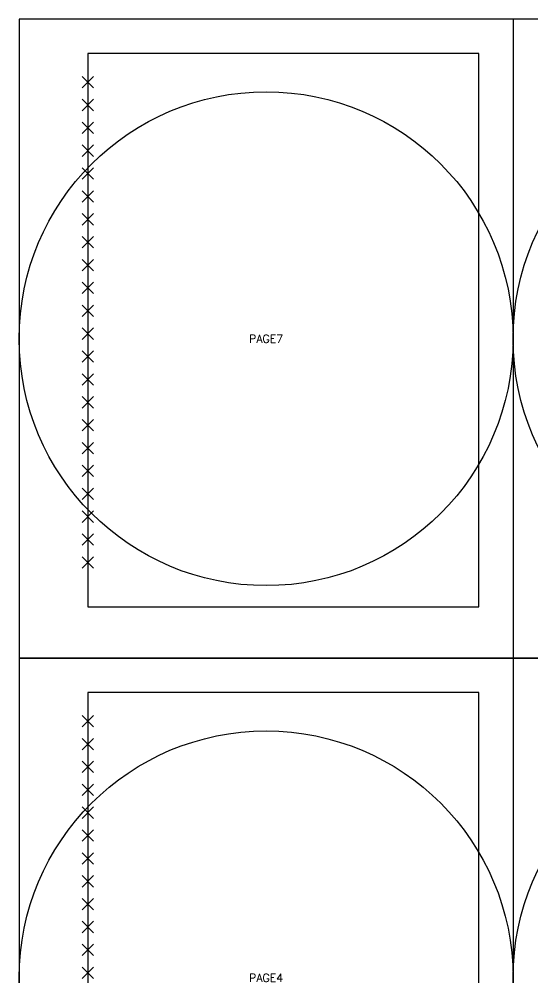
# Model space of a CAD drawing. Header units: millimetres. Extents: x -216 to 648, y 0 to 838.
# Drawn here: x 0 to 224.5, y 419.1 to 838.2 of the extents above; entities that cross this region are included whole.
import ezdxf
from ezdxf.enums import TextEntityAlignment as Align

# ---------------------------------------------------------------- set-up
doc = ezdxf.new("R2010")
doc.units = ezdxf.units.MM
doc.header["$PDMODE"] = 3
doc.header["$PDSIZE"] = 2.5
doc.layers.add('hidden', color=4, linetype='Continuous', plot=False)
doc.styles.add('height35', font='txt.shx', dxfattribs={"height": 3.5})

# ---------------------------------------------------------------- blocks, each defined once
blk = doc.blocks.new('page')
at = {"layer": 'hidden'}
for p, q in [((215.9, 279.4), (0, 279.4)), ((0, 279.4), (0, 0)), ((30, 264.4), (30, 22.5)), ((200.9, 264.4), (30, 264.4)), ((200.9, 22.5), (200.9, 264.4)), ((30, 22.5), (200.9, 22.5)), ((0, 0), (215.9, 0))]:
    blk.add_line(p, q, dxfattribs=at)
blk.add_circle((107.95, 139.7), 107.95, dxfattribs=at)
for p in [(30, 251.9), (30, 241.9), (30, 231.9), (30, 221.9), (30, 211.9), (30, 201.9), (30, 191.9), (30, 181.9), (30, 171.9), (30, 161.9), (30, 151.9), (30, 141.9), (30, 131.9), (30, 121.9), (30, 111.9), (30, 101.9), (30, 91.9), (30, 81.9), (30, 71.9), (30, 61.9), (30, 51.9), (30, 41.9)]:
    blk.add_point(p, dxfattribs=at)
at = {"layer": 'hidden', "style": 'height35', "flags": 8}
blk.add_attdef('PAGE_NUM', text='', height=3.5, dxfattribs=at).set_placement((107.95, 139.7), align=Align.MIDDLE_CENTER)

msp = doc.modelspace()

# ---------------------------------------------------------------- block references
at = {"layer": 'hidden'}
for p, values in [((0, 558.8), {'PAGE_NUM': 'PAGE7'}), ((215.9, 558.8), {'PAGE_NUM': 'PAGE8'}), ((0, 279.4), {'PAGE_NUM': 'PAGE4'}), ((215.9, 279.4), {'PAGE_NUM': 'PAGE5'})]:
    msp.add_blockref('page', p, dxfattribs=at).add_auto_attribs(values)

doc.saveas('drawing.dxf')
